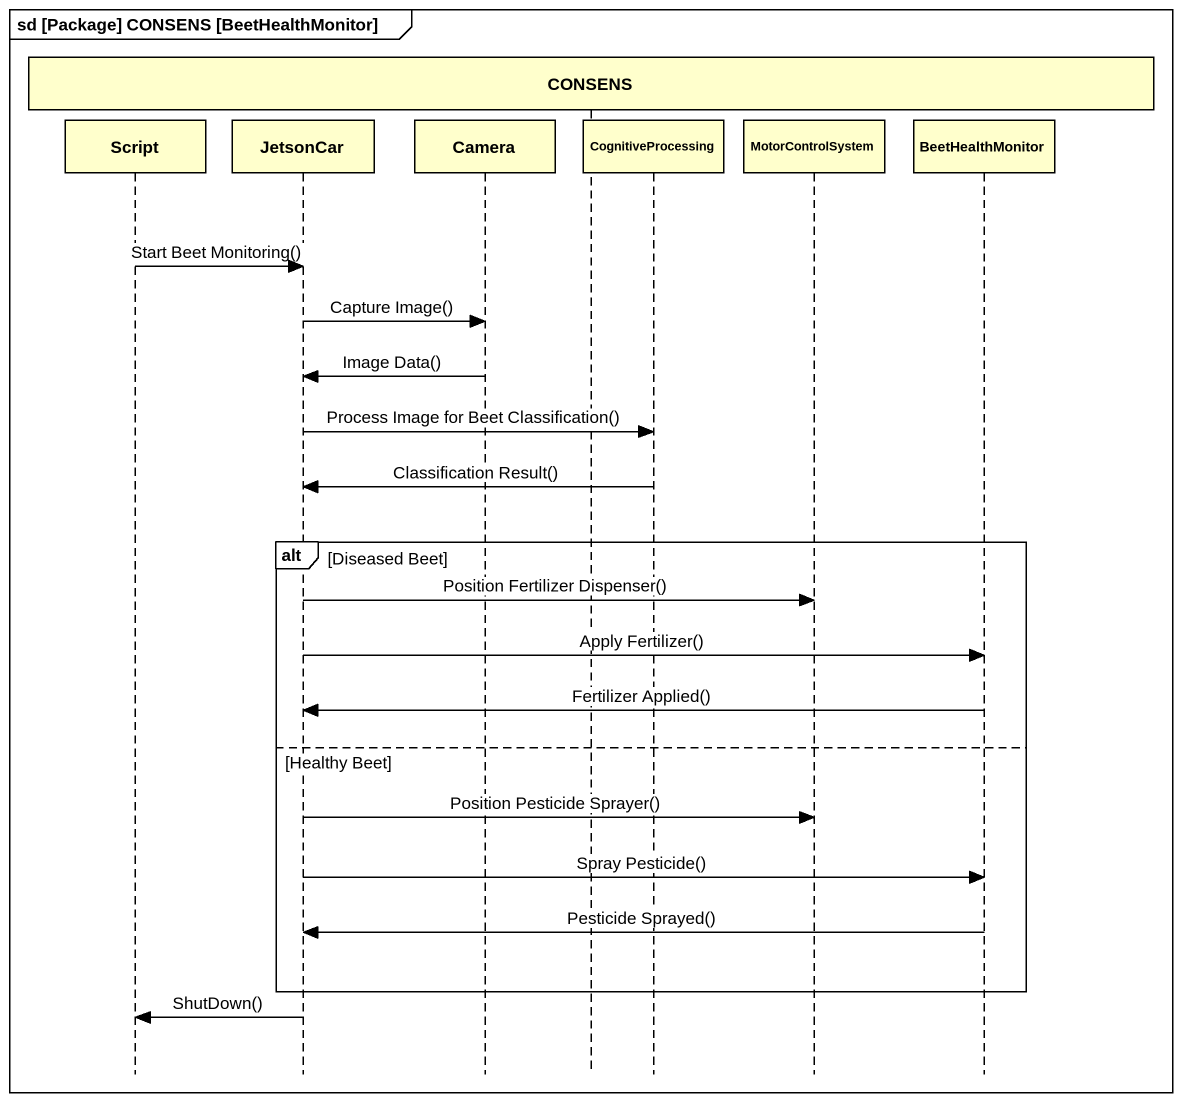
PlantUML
@startuml
mainframe sd [Package] CONSENS [BeetHealthMonitor]
hide footbox
participant Script
participant JetsonCar
participant Camera
participant CONSENS
participant CognitiveProcessing
participant MotorControlSystem
participant BeetHealthMonitor

Script -> JetsonCar : Start Beet Monitoring()
JetsonCar -> Camera : Capture Image()
Camera -> JetsonCar : Image Data()
JetsonCar -> CognitiveProcessing : Process Image for Beet Classification()
CognitiveProcessing -> JetsonCar : Classification Result()
alt Diseased Beet
  JetsonCar -> MotorControlSystem : Position Fertilizer Dispenser()
  JetsonCar -> BeetHealthMonitor : Apply Fertilizer()
  BeetHealthMonitor -> JetsonCar : Fertilizer Applied()
else Healthy Beet
  JetsonCar -> MotorControlSystem : Position Pesticide Sprayer()
  JetsonCar -> BeetHealthMonitor : Spray Pesticide()
  BeetHealthMonitor -> JetsonCar : Pesticide Sprayed()
end
JetsonCar -> Script : ShutDown()
@enduml
